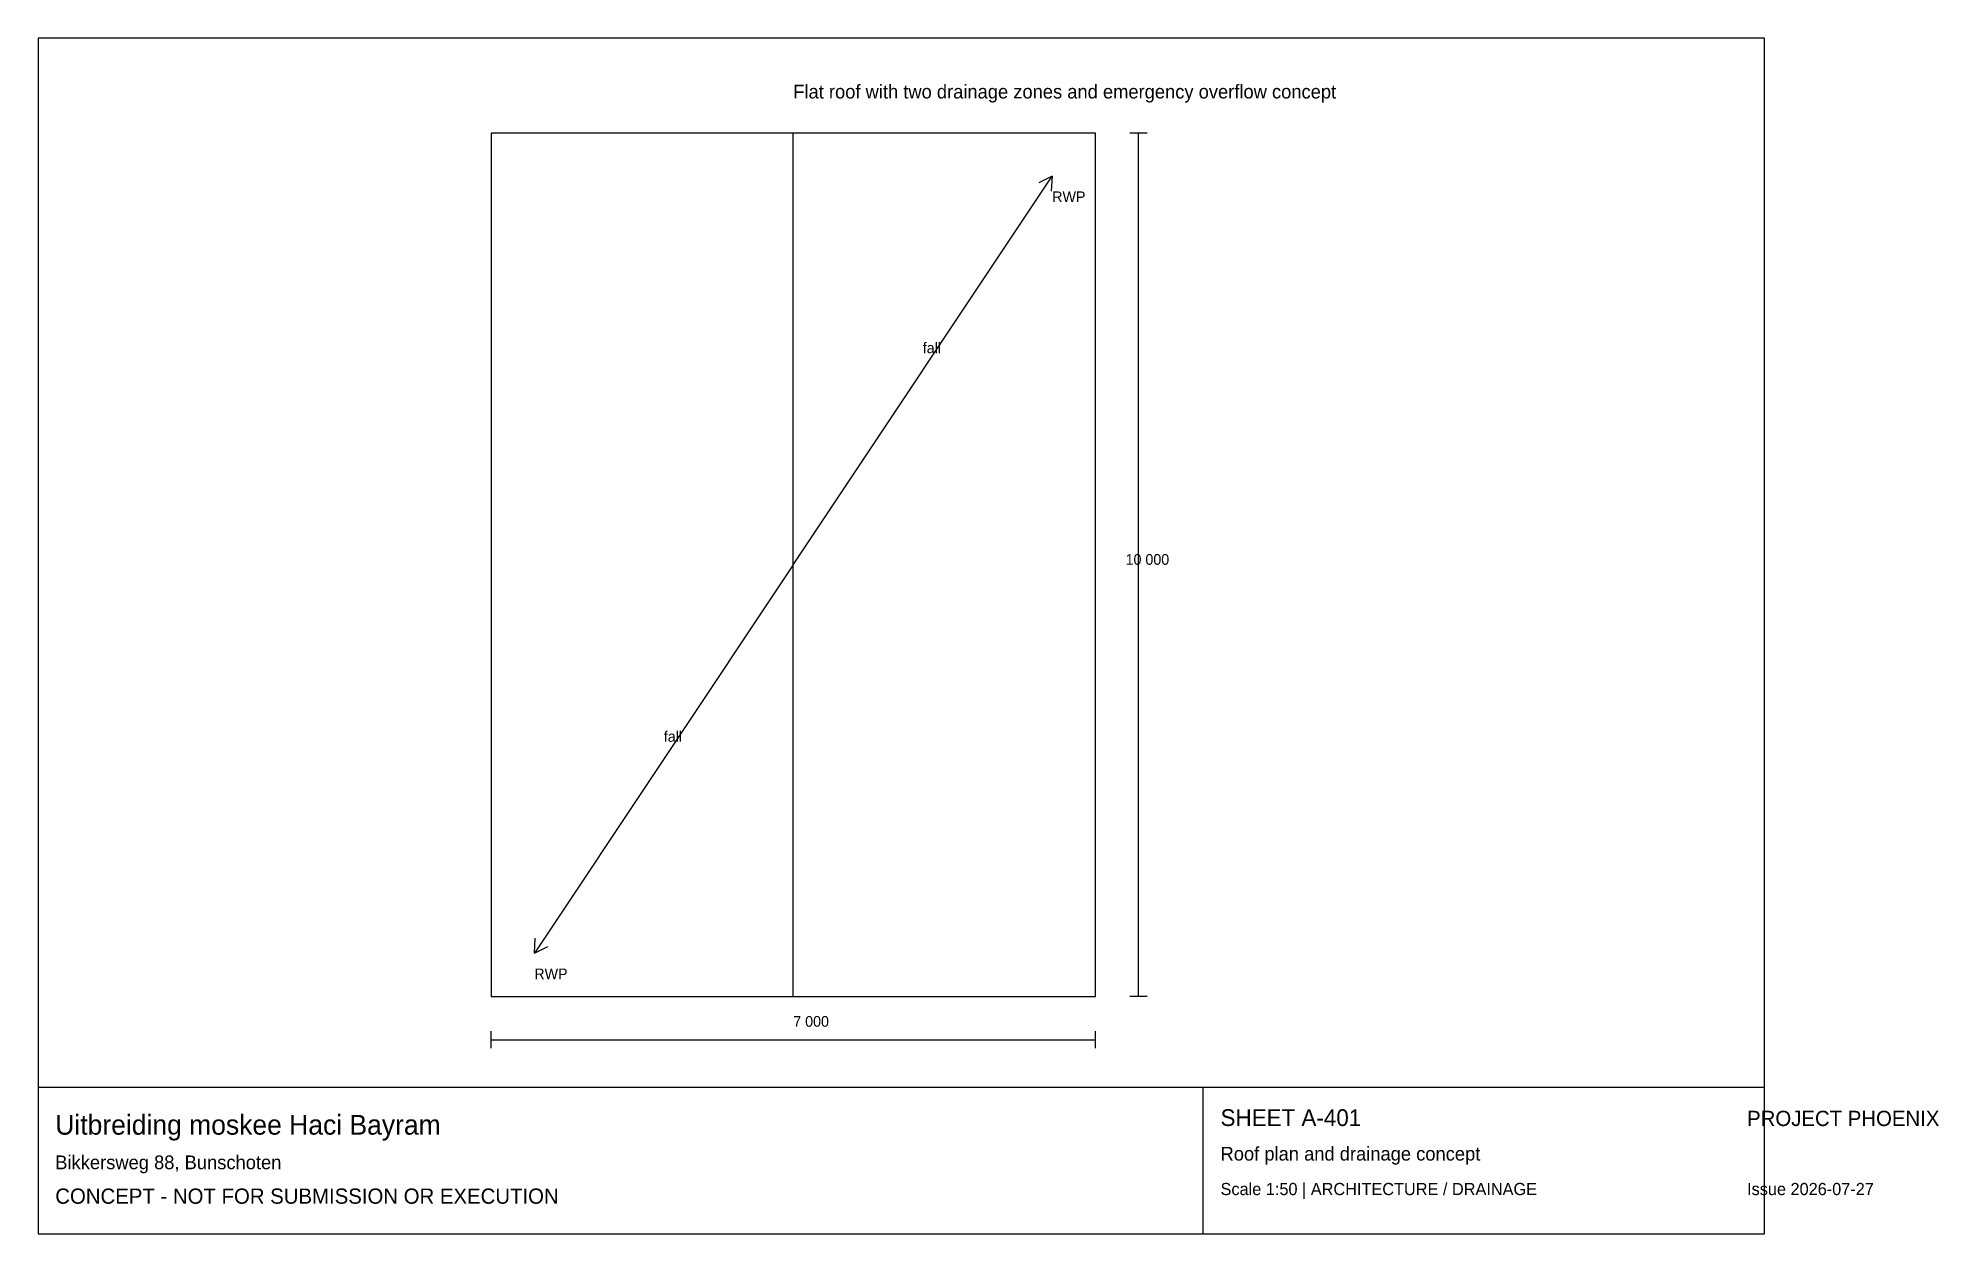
# Model space of a CAD drawing. Extents: x 10 to 450, y 10 to 287.
import ezdxf

# ---------------------------------------------------------------- set-up
doc = ezdxf.new("R2010")
doc.units = 0

msp = doc.modelspace()

# ---------------------------------------------------------------- linework, layer by layer
at = {"layer": 'PHOENIX'}
for p, q in [((410, 287), (10, 287)), ((10, 287), (10, 10)), ((410, 10), (410, 287)), ((255, 265), (115, 265)), ((115, 265), (115, 65)), ((185, 65), (185, 265)), ((255, 65), (255, 265)), ((267, 265), (263, 265)), ((265, 65), (265, 265)), ((185, 165), (245, 255)), ((245, 255), (241.863, 253.449)), ((245, 255), (244.775, 251.507)), ((185, 165), (125, 75)), ((125, 75), (125.225, 78.493)), ((125, 75), (128.137, 76.551)), ((115, 65), (255, 65)), ((267, 65), (263, 65)), ((115, 53), (115, 57)), ((115, 55), (255, 55)), ((255, 53), (255, 57)), ((10, 44), (410, 44)), ((280, 10), (280, 44)), ((10, 10), (410, 10))]:
    msp.add_line(p, q, dxfattribs=at)

# ---------------------------------------------------------------- texts
at = {"layer": 'PHOENIX-TEXT'}
for s, height, p in [('Flat roof with two drainage zones and emergency overflow concept', 3.175, (185, 273)), ('RWP', 2.469, (245, 249)), ('fall', 2.469, (215, 214)), ('10 000', 2.469, (262, 165)), ('fall', 2.469, (155, 124)), ('RWP', 2.469, (125, 69)), ('7 000', 2.469, (185, 58)), ('Uitbreiding moskee Haci Bayram', 4.586, (14, 33)), ('SHEET A-401', 3.881, (284, 35)), ('PROJECT PHOENIX', 3.528, (406, 35)), ('Bikkersweg 88, Bunschoten', 3.175, (14, 25)), ('Roof plan and drainage concept', 3.175, (284, 27)), ('CONCEPT - NOT FOR SUBMISSION OR EXECUTION', 3.528, (14, 17)), ('Scale 1:50 | ARCHITECTURE / DRAINAGE', 2.822, (284, 19)), ('Issue 2026-07-27', 2.822, (406, 19))]:
    msp.add_text(s, height=height, dxfattribs=at).set_placement(p)

doc.saveas('drawing.dxf')
